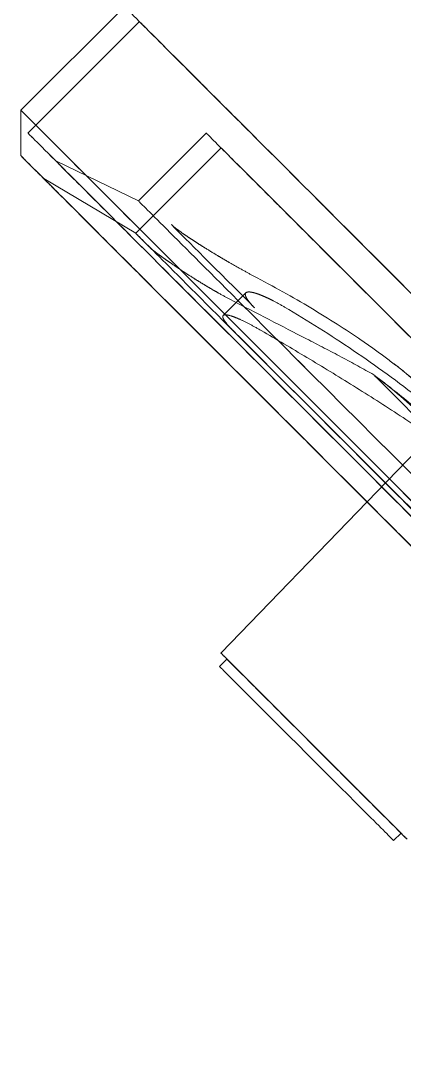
# Model space of a CAD drawing. Header units: millimetres. Extents: x -46397 to 283259, y -8690 to 23983.
# Drawn here: x 188529.9 to 188569.5, y -2192.1 to -2083.8 of the extents above; entities that cross this region are included whole.
import ezdxf

# ---------------------------------------------------------------- set-up
doc = ezdxf.new("R2010")
doc.units = ezdxf.units.MM
doc.linetypes.add('CENTER', pattern=[2, 1.25, -0.25, 0.25, -0.25])
doc.layers.add('mDƯỜNG TÂM', color=8, linetype='CENTER', lineweight=0)

# ---------------------------------------------------------------- blocks, each defined once
blk = doc.blocks.new('hhg')
at = {"layer": 'mDƯỜNG TÂM', "color": 8, "ltscale": 50}
for p, q in [((412.4816935868876, -658.2014221900608), (423.1943157319329, -647.4888000450155)), ((413.2025894760154, -660.5549036105367), (424.7315043867275, -649.0259886998101)), ((412.4816935859562, -662.9083850339375), (412.4816935858689, -658.2014221931458)), ((424.6332231546985, -667.5705337893742), (431.6488533333468, -660.5549036107404)), ((424.3561092355521, -670.9220250181243), (433.1860419881414, -662.092092265535)), ((424.6332231658744, -667.5705337913678), (416.0897110850783, -663.4420252088821)), ((424.3561092533928, -670.9220250239377), (414.8351750290603, -665.2618664585461)), ((435.7487349685398, -677.0812112851927), (433.4083370195003, -679.4216092342249)), ((448.2764666038565, -698.7026059934287), (455.4503907978651, -691.2737900216962)), ((433.1726261248114, -714.3430906641588), (448.2764666038565, -698.7026059934287)), ((433.032416786009, -715.7400699801146), (433.7875952495087, -714.9580597888489)), ((451.0173367215903, -733.7249899156814), (451.7993469128269, -732.9698114521889))]:
    blk.add_line(p, q, dxfattribs=at)
for centre, radius, start, end in [((344.72083490761, -822.0365717939931), 173.9130434825741, 51.09918916982293, 52.30187912028894), ((344.7208349068242, -822.036571794968), 171.7391304402878, 50.81206682246898, 52.39474257062734)]:
    blk.add_arc(centre, radius, start, end, dxfattribs=at)
for centre, major_axis, ratio, start_param, end_param in [((471.2314611942857, -695.525945507412), (-48.03714546236379, 48.03714546238438), 6.543007996211029e-06, -1.201774217918228e-07, 3.141592533412371), ((471.2314611942857, -695.5259455074047), (48.03714546236893, -48.03714546237924), 6.543007996211379e-06, -1.75838010818552e-10, 3.141592653413955), ((460.5188390492694, -706.2385676524354), (48.03714546236807, -48.03714546238126), 6.543007957638564e-06, -6.543003681080961e-06, 3.141592653594054), ((460.5188390492694, -706.2385676524427), (-48.03714546237094, 48.03714546237838), 6.5430080198771e-06, 6.543067559782084e-06, 3.141586110641468), ((458.1653576288081, -708.5920490728895), (-45.68366404187815, 45.68366404187818), 6.543008013683033e-06, 1.68088044482559e-11, 1.352598723849015), ((458.1653576288081, -708.5920490728895), (45.68366404187724, -45.68366404187722), 6.543008022298794e-06, -1.352598723815608, 3.141592653606442), ((458.1653576288081, -708.5920490728968), (-43.33018262136552, 43.33018262138611), 6.543007896824976e-06, -8.8609120041383e-11, 1.340539151191644), ((458.1653576288081, -708.5920490728822), (43.33018262137897, -43.33018262137905), 6.543008044108562e-06, -1.340539151296008, 3.141592653573818), ((462.3879575403698, -704.3694491613787), (-35.73963622396169, 35.73963622409615), 6.543008977998479e-06, -0.766457163429143, -0.2807403731728361), ((465.0827065752237, -701.6747001264521), (-16.13022969560547, 16.13022969562051), 6.543008063341221e-06, -1.007333986452363, -0.03986356481379749), ((458.1653576287208, -708.5920490729841), (45.68366404189575, -45.68366404189469), 6.543005712420418e-06, -1.788993929760658, -1.352598723835527), ((458.1653576288372, -708.5920490728749), (43.33018262140383, -43.33018262140445), 6.543008289690294e-06, -1.801053502311999, -1.340539151282665), ((442.7934710811242, -723.9639356205807), (-9.62084495631461, 9.620844956427803), 6.543007047068838e-06, -3.392139902302915e-10, 0.3594811651497276), ((442.7934710811824, -723.9639356205225), (9.620844956368872, -9.620844956359953), 6.543007824682356e-06, -0.3594811034450753, 3.141592715635187), ((442.7934710811824, -723.9639356205225), (-9.005875831667158, 9.00587583167033), 6.543008237545089e-06, 1.146923439538083e-07, 3.141592539865157), ((442.7934710811824, -723.9639356205225), (-9.620844956356885, 9.6208449563662), 6.543007878828892e-06, 0.3594811011494969, 2.782111423760042), ((442.7934710811824, -723.9639356205153), (9.00587583166389, -9.005875831671016), 6.543007973564902e-06, -1.146390582462686e-07, 3.141592653159225)]:
    blk.add_ellipse(centre, major_axis=major_axis, ratio=ratio, start_param=start_param, end_param=end_param, dxfattribs=at)
for centre, major_axis, ratio in [((471.2314611942857, -695.5259455074047), (-46.49995680757597, 46.49995680758099), 6.5430080124093e-06), ((459.7025462835736, -707.054860418124), (-46.49995680757597, 46.49995680758099), 6.5430080124093e-06), ((468.9256782121374, -697.8317284895456), (-37.27682487880057, 37.27682487880459), 6.543008012409299e-06), ((468.9256782121374, -697.8317284895456), (-35.73963622400468, 35.73963622400854), 6.543008012409299e-06), ((459.7025462835736, -707.054860418124), (-43.61283521155592, 43.61283521156061), 6.5430080124093e-06), ((461.9100480335183, -704.8473586681866), (-37.27682487880057, 37.27682487880459), 6.543008012409299e-06), ((442.0248767537996, -724.732529947898), (-8.99245996777965, 8.99245996778062), 6.543008012409301e-06)]:
    blk.add_ellipse(centre, major_axis=major_axis, ratio=ratio, dxfattribs=at)
at = {"layer": 'mDƯỜNG TÂM', "color": 8, "ltscale": 50, "extrusion": (-6.526667801959876e-12, -6.526185794829049e-12, -1)}
blk.add_ellipse((460.0957454595482, -706.6616612421421), major_axis=(-35.73963622401089, 35.7396362240011), ratio=6.543008108404031e-06, start_param=-1.327937940126819, end_param=0.2807403720097938, dxfattribs=at)
at = {"layer": 'mDƯỜNG TÂM', "color": 8, "ltscale": 50, "extrusion": (-8.141502059754945e-13, -8.135879848491324e-13, -1)}
blk.add_ellipse((460.0957454595482, -706.6616612421421), major_axis=(35.73963622400819, -35.73963622401105), ratio=6.543007984544208e-06, start_param=-2.375135490052779, end_param=-0.7664571779163587, dxfattribs=at)
at = {"layer": 'mDƯỜNG TÂM', "color": 8, "ltscale": 50}
for points, knots in [([(436.5169519801566, -675.3203955757272), (436.1512517065275, -675.1279078682564), (435.7630814633449, -674.9176678545045), (434.9439239809872, -674.4634291203984), (434.509307475586, -674.2172192237631), (433.8570916284516, -673.8404265274949), (433.638413595414, -673.7129082153551), (433.1984867195715, -673.4539856039773), (432.9758573244908, -673.3217513847849), (432.3144892182609, -672.9252468362465), (431.8859812135343, -672.6635246420265), (431.2618828205741, -672.2748127964151), (431.0555937487807, -672.1449962398838), (430.6584933388513, -671.8923363381473), (430.4674412805471, -671.7693667331041), (430.100144027092, -671.5300481379454), (429.9238977664209, -671.4136987093007), (429.586698449566, -671.1878225701657), (429.4250493262662, -671.0777913364363), (428.9771021873457, -670.767327350688), (428.7228940238128, -670.583384240992), (428.4103976594633, -670.3430805302851), (428.3184656396625, -670.2694296961927), (428.1627190634899, -670.1379468642917), (428.0982831078582, -670.0796428577014), (428.0475725434953, -670.0289345829951)], [2.583360680618871e-07, 2.583360680618871e-07, 2.583360680618871e-07, 2.583360680618871e-07, 0.001407354512600766, 0.001407354512600766, 0.002814450689133469, 0.002814450689133469, 0.003517998777399821, 0.003517998777399821, 0.004221546865666173, 0.004221546865666173, 0.005628643042198916, 0.005628643042198916, 0.006332191130465278, 0.006332191130465278, 0.007035739218731638, 0.007035739218731638, 0.007739287306997998, 0.007739287306997998, 0.008442835395264359, 0.008442835395264359, 0.009849931571797095, 0.009849931571797095, 0.01055347966006346, 0.01055347966006346, 0.01125702774832983, 0.01125702774832983, 0.01125702774832983, 0.01125702774832983]), ([(425.7553604626446, -672.3211466638531), (425.8564448844409, -672.4222265177959), (426.008761045814, -672.5544143329826), (426.3114358696912, -672.7975162623261), (426.4258059432032, -672.8868302686969), (426.6752106289205, -673.0769636362602), (426.8100614111463, -673.1776824980188), (427.0995213704882, -673.3900020480141), (427.2541314922855, -673.5016036817979), (427.5835025151027, -673.735754809728), (427.7583300446859, -673.8583200868234), (428.2987516514841, -674.2321671726531), (428.6845113982563, -674.4927164489054), (429.5082485663588, -675.0356117064293), (429.9299874358694, -675.3072397528595), (430.5766641542432, -675.7138861146741), (430.7959703298693, -675.8501463201028), (431.2326603652909, -676.11805618777), (431.4491927009367, -676.2492074054098), (431.8787991958961, -676.5060062733974), (432.091873002355, -676.6316536221348), (432.5145576669602, -676.877336350648), (432.7253070095321, -676.998001130356), (433.3390874638862, -677.3438331361613), (433.7265978204668, -677.5546866471923), (434.0918090952327, -677.745538460651)], [2.051666809341216e-07, 2.051666809341216e-07, 2.051666809341216e-07, 2.051666809341216e-07, 0.001403826877053449, 0.001403826877053449, 0.002105637732239709, 0.002105637732239709, 0.002807448587425969, 0.002807448587425969, 0.003509259442612228, 0.003509259442612228, 0.004211070297798492, 0.004211070297798492, 0.005614692008171047, 0.005614692008171047, 0.007018313718543603, 0.007018313718543603, 0.007720124573729901, 0.007720124573729901, 0.0084219354289162, 0.0084219354289162, 0.009123746284102495, 0.009123746284102495, 0.009825557139288793, 0.009825557139288793, 0.01122917884966141, 0.01122917884966141, 0.01122917884966141, 0.01122917884966141]), ([(455.6841999994067, -688.442051469443), (454.6447518653003, -687.4025797753202), (453.457024526957, -686.3416785580484), (451.4506530207582, -684.7183585439561), (450.7429759218649, -684.1709942905072), (449.2636016874458, -683.074513431704), (448.4909736361878, -682.5245603322692), (446.0755908575084, -680.8700651816398), (444.3355797754484, -679.7608585131893), (440.5970352490549, -677.5333267952374), (438.612145013758, -676.4232082691378), (436.5169519801566, -675.3203955757272)], [0.03241647060452169, 0.03241647060452169, 0.03241647060452169, 0.03241647060452169, 0.04048043844099137, 0.04048043844099137, 0.0445124223592262, 0.0445124223592262, 0.04854440627746104, 0.04854440627746104, 0.0566083741139307, 0.0566083741139307, 0.06467234195040036, 0.06467234195040036, 0.06467234195040036, 0.06467234195040036]), ([(434.0918090952327, -677.745538460651), (436.8705431907438, -679.1976470833979), (439.5156174365256, -680.5521792113432), (443.2550854021392, -682.4796835935267), (444.4631656199927, -683.1050992317541), (446.78858800538, -684.3378134917148), (447.9061403556552, -684.9448891176944), (448.965295693255, -685.5572808322613)], [2.602425076158402e-07, 2.602425076158402e-07, 2.602425076158402e-07, 2.602425076158402e-07, 0.01074435377238684, 0.01074435377238684, 0.01611640053732646, 0.01611640053732646, 0.02148844730226608, 0.02148844730226608, 0.02148844730226608, 0.02148844730226608]), ([(436.6422703408462, -678.623437578186), (436.3884965573961, -678.3696672438455), (436.1851108110277, -678.1420717423971), (435.9527475490468, -677.8384757748208), (435.887253840192, -677.7430616236888), (435.7841700565477, -677.5695338239166), (435.7462447830476, -677.4911502987088), (435.6967735838261, -677.3506313269245), (435.6852294142009, -677.2884969284496), (435.6888983852114, -677.1807242310242), (435.7043209901312, -677.1353850951127), (435.7890530581353, -677.0275082263106), (435.8965288452455, -676.991170960071), (436.212331492221, -676.9905188180128), (436.4149420040776, -677.026051602159), (436.782847862778, -677.1307530963968), (436.917234237364, -677.174684764941), (437.2031425431778, -677.2786219406407), (437.3543161430862, -677.3384211266675), (437.672631921072, -677.4732377771579), (437.8397749396099, -677.548256030881), (438.1902678766346, -677.7137388933115), (438.3746811802266, -677.8047765326992), (438.9407464281539, -678.0956315775475), (439.3373374571092, -678.3138517759653), (439.7537728399038, -678.5571430716664)], [2.736438651964882e-07, 2.736438651964882e-07, 2.736438651964882e-07, 2.736438651964882e-07, 0.001407847298041643, 0.001407847298041643, 0.002111634125129859, 0.002111634125129859, 0.002815420952218075, 0.002815420952218075, 0.003519207779306291, 0.003519207779306291, 0.004222994606394507, 0.004222994606394507, 0.005630568260570962, 0.005630568260570962, 0.007038141914747419, 0.007038141914747419, 0.007741928741835641, 0.007741928741835641, 0.00844571556892386, 0.00844571556892386, 0.009149502396012083, 0.009149502396012083, 0.009853289223100307, 0.009853289223100307, 0.01126086287727675, 0.01126086287727675, 0.01126086287727675, 0.01126086287727675]), ([(439.7537728399038, -678.5571430716664), (442.1529027665674, -679.9587709172556), (444.521144134982, -681.4547976480171), (449.1991568509256, -684.6312979046706), (451.5089253709884, -686.3117674513851), (456.0708590353897, -689.8588279370597), (458.3230338467984, -691.7253839047698), (462.7681384973112, -695.6528327921988), (464.9198181976099, -697.6774131927814), (466.9999058532412, -699.7575008484419)], [2.186456701337001e-07, 2.186456701337001e-07, 2.186456701337001e-07, 2.186456701337001e-07, 0.008109361778076429, 0.008109361778076429, 0.01621850491048273, 0.01621850491048273, 0.02432764804288902, 0.02432764804288902, 0.03243679117529531, 0.03243679117529531, 0.03243679117529531, 0.03243679117529531]), ([(437.32862995498, -680.9822859565902), (436.9125672502269, -680.7406436506426), (436.518549918721, -680.5227951657798), (435.7729900960694, -680.1323962124807), (435.4197339492675, -679.9594162462308), (434.9493790095148, -679.7483470597654), (434.8013536386425, -679.685442303693), (434.5229970077926, -679.5748065639855), (434.3919252466585, -679.5268416249965), (434.0323617054673, -679.4089824776456), (433.8386163456016, -679.3649753667996), (433.6164846436295, -679.3515785940908), (433.5536897153943, -679.3561237322501), (433.454680122697, -679.383472618516), (433.4181527508772, -679.4061161742211), (433.3705771287787, -679.4692009037462), (433.3595275814005, -679.5096406180746), (433.3635937345098, -679.6089766646983), (433.379001761612, -679.6682710023088), (433.4639059277542, -679.8696100462548), (433.5710941532161, -680.0357589338164), (433.8097032162768, -680.3347800970005), (433.9019456228125, -680.4422349994347), (434.1086497159558, -680.6691446408295), (434.2234893069253, -680.7890824262067), (434.3500582599954, -680.915649659044)], [2.18634237672454e-07, 2.18634237672454e-07, 2.18634237672454e-07, 2.18634237672454e-07, 0.001403414186927483, 0.001403414186927483, 0.002806609739617293, 0.002806609739617293, 0.003508207515962198, 0.003508207515962198, 0.004209805292307103, 0.004209805292307103, 0.00561300084499694, 0.00561300084499694, 0.006314598621341846, 0.006314598621341846, 0.007016196397686752, 0.007016196397686752, 0.00771779417403166, 0.00771779417403166, 0.008419391950376566, 0.008419391950376566, 0.009822587503066391, 0.009822587503066391, 0.0105241852794113, 0.0105241852794113, 0.01122578305575621, 0.01122578305575621, 0.01122578305575621, 0.01122578305575621]), ([(456.4673740714206, -693.0591891729273), (454.8957314315485, -691.9314252889453), (453.3036883063032, -690.8481526711112), (450.1008186516701, -688.7391299750379), (448.4898456315568, -687.7135931216326), (445.2611310810898, -685.7032968808708), (443.6543786172115, -684.7256026328396), (440.4708373530302, -682.8196363882016), (438.8924201052869, -681.8905092931673), (437.32862995498, -680.9822859565902)], [0.04399830170383984, 0.04399830170383984, 0.04399830170383984, 0.04399830170383984, 0.04937678668943274, 0.04937678668943274, 0.05475527167502563, 0.05475527167502563, 0.06013375666061853, 0.06013375666061853, 0.06551224164621143, 0.06551224164621143, 0.06551224164621143, 0.06551224164621143]), ([(458.3147799725702, -701.9690583734555), (458.2782922351907, -702.1069973885024), (458.1977223370923, -702.2026031038404), (457.9523269706988, -702.3123829289179), (457.7849732305622, -702.3253130839657), (457.4811756573617, -702.280812930323), (457.37078152303, -702.2555433261077), (457.1314379710529, -702.1839285513342), (457.0016022883938, -702.1372036682369), (456.5892890910618, -701.9666069465238), (456.2873176548746, -701.8143815941585), (455.7931012442859, -701.5289115602864), (455.6201176428585, -701.4232718227722), (455.2674281338986, -701.1969482046625), (455.087589046394, -701.0762836156937), (454.7209240183001, -700.8202858216173), (454.5340988047246, -700.6849531811604), (454.1531527675397, -700.3992833993616), (453.9581983426469, -700.2482183719621), (453.3784181388619, -699.7848816694241), (452.993676841812, -699.4591059907034), (452.4189310982474, -698.9447786080564), (452.2291095533292, -698.7701714532523), (451.8591414177208, -698.4204121445873), (451.6780463916366, -698.2444167133726), (451.5009182244539, -698.0672879719277)], [2.051683436019238e-07, 2.051683436019238e-07, 2.051683436019238e-07, 2.051683436019238e-07, 0.001403400578906931, 0.001403400578906931, 0.002806595989470261, 0.002806595989470261, 0.003508193694751936, 0.003508193694751936, 0.004209791400033611, 0.004209791400033611, 0.005612986810596962, 0.005612986810596962, 0.006314584515878623, 0.006314584515878623, 0.007016182221160284, 0.007016182221160284, 0.007717779926441946, 0.007717779926441946, 0.008419377631723606, 0.008419377631723606, 0.009822573042286939, 0.009822573042286939, 0.0105241707475686, 0.0105241707475686, 0.01122576845285027, 0.01122576845285027, 0.01122576845285027, 0.01122576845285027])]:
    blk.add_open_spline(points, degree=3, knots=knots, dxfattribs=at)
blk.add_open_spline([(448.965295693255, -685.5572808322613), (450.9809009616147, -687.0752206218895), (454.4236218189471, -690.0291450494624), (456.724450356036, -692.8189001990322), (457.5806197848869, -694.1728001979718)], degree=3, dxfattribs=at)

msp = doc.modelspace()

# ---------------------------------------------------------------- block references
msp.add_blockref('hhg', (188117.3949597903, -1434.796404313744, -1.499105149169903))

doc.saveas('drawing.dxf')
